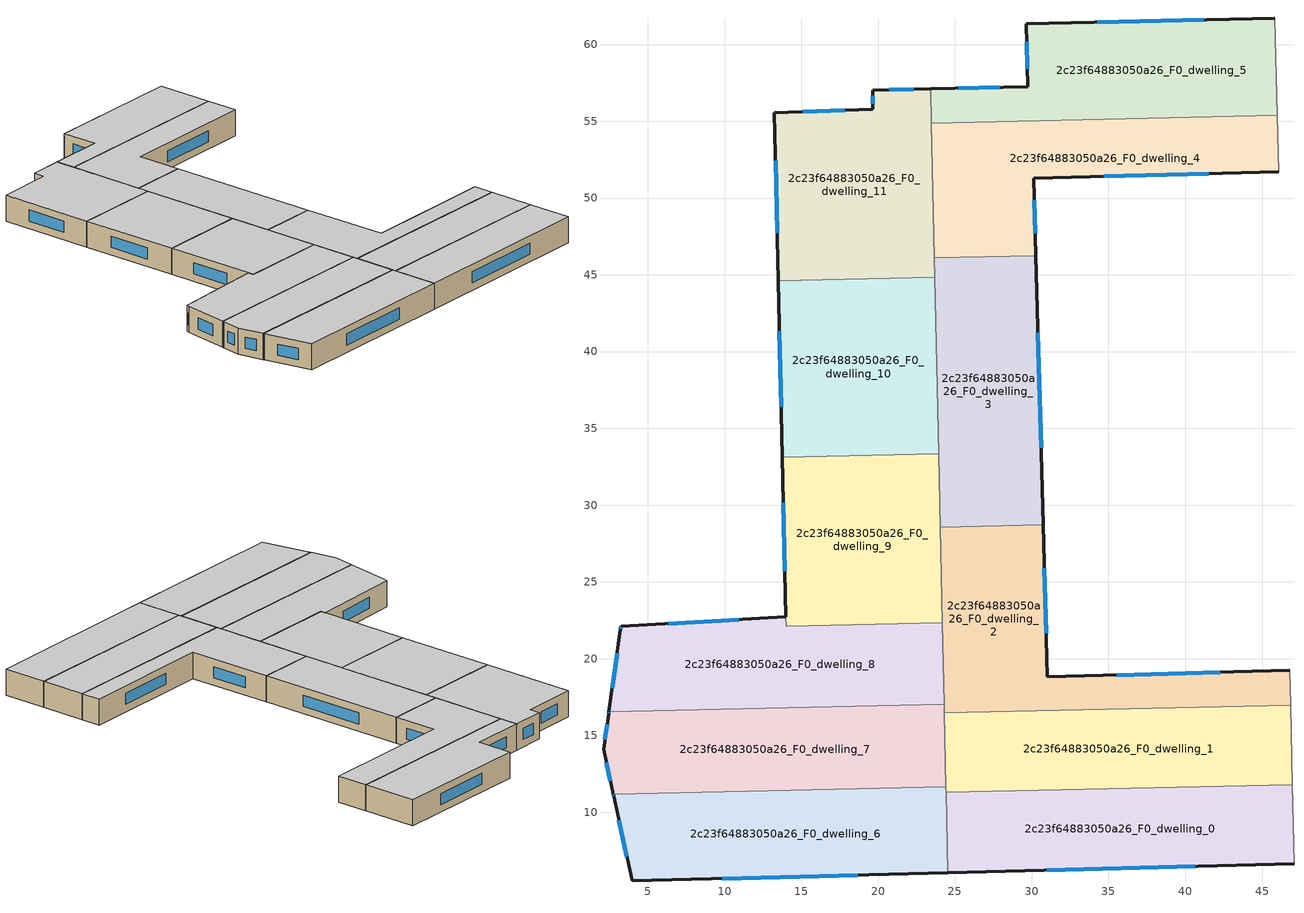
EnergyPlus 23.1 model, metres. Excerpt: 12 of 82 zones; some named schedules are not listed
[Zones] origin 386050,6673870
2c23f64883050a26_F0_dwelling_0
 floor ground (EU_floor_Construction): 46.97,11.78 47.08,6.64 24.53,6.05 24.42,11.28 z0
 wall outside (EU_wall_Construction): 24.53,6.05 47.08,6.64 z0:3
 wall to 2c23f64883050a26_F0_dwelling_1 (EU_wall_Construction): 46.97,11.78 24.42,11.28 z0:3
 wall adiabatic (EU_wall_Construction): 47.08,6.64 46.97,11.78 z0:3
 wall to 2c23f64883050a26_F0_dwelling_6 (EU_wall_Construction): 24.42,11.28 24.53,6.05 z0:3
 window (EU_Window_Construction): 30.98,6.22 40.64,6.47 z0.86:2.14
 ceiling to 2c23f64883050a26_F1_dwelling_0 (EU_floor_Construction): 47.08,6.64 46.97,11.78 24.42,11.28 24.53,6.05 z3
2c23f64883050a26_F0_dwelling_1
 floor ground (EU_floor_Construction): 46.86,16.96 46.97,11.78 24.42,11.28 24.3,16.46 z0
 wall to 2c23f64883050a26_F0_dwelling_2 (EU_wall_Construction): 46.86,16.96 24.3,16.46 z0:3
 wall adiabatic (EU_wall_Construction): 46.97,11.78 46.86,16.96 z0:3
 wall to 2c23f64883050a26_F0_dwelling_7 (EU_wall_Construction): 24.3,16.46 24.41,11.65 z0:3
 wall to 2c23f64883050a26_F0_dwelling_6 (EU_wall_Construction): 24.41,11.65 24.41,11.55 24.42,11.28 z0:3
 ceiling to 2c23f64883050a26_F1_dwelling_1 (EU_floor_Construction): 46.97,11.78 46.86,16.96 24.3,16.46 24.42,11.28 z3
2c23f64883050a26_F0_dwelling_10
 floor ground (EU_floor_Construction): 23.68,44.83 23.93,33.36 13.75,33.13 13.49,44.61 z0
 wall outside (EU_wall_Construction): 13.49,44.61 13.75,33.13 z0:3
 wall to 2c23f64883050a26_F0_dwelling_9 (EU_wall_Construction): 13.75,33.13 23.93,33.36 z0:3
 wall to 2c23f64883050a26_F0_dwelling_11 (EU_wall_Construction): 23.68,44.83 13.49,44.61 z0:3
 wall to 2c23f64883050a26_F0_dwelling_3 (EU_wall_Construction): 23.93,33.36 23.68,44.83 z0:3
 window (EU_Window_Construction): 13.56,41.33 13.67,36.41 z0.86:2.14
 ceiling to 2c23f64883050a26_F1_dwelling_10 (EU_floor_Construction): 23.93,33.36 23.68,44.83 13.49,44.61 13.75,33.13 z3
2c23f64883050a26_F0_dwelling_11
 floor ground (EU_floor_Construction): 23.41,57.12 23.68,44.83 13.49,44.61 13.24,55.56 19.66,55.79 19.63,57.04 z0
 wall outside (EU_wall_Construction): 23.41,57.12 19.63,57.04 19.66,55.79 13.24,55.56 13.49,44.61 z0:3
 wall to 2c23f64883050a26_F0_dwelling_4 (EU_wall_Construction): 23.65,46.11 23.46,54.88 z0:3
 wall to 2c23f64883050a26_F0_dwelling_5 (EU_wall_Construction): 23.46,54.88 23.41,57.12 z0:3
 wall to 2c23f64883050a26_F0_dwelling_3 (EU_wall_Construction): 23.68,44.84 23.65,46.11 z0:3
 window (EU_Window_Construction): 13.31,52.43 13.42,47.74 / 17.83,55.72 15.07,55.63 / 19.64,56.68 19.65,56.14 / 22.33,57.1 20.71,57.06 z0.86:2.14
 ceiling to 2c23f64883050a26_F1_dwelling_11 (EU_floor_Construction): 23.68,44.83 23.41,57.12 19.63,57.04 19.66,55.79 13.24,55.56 13.49,44.61 z3
2c23f64883050a26_F0_dwelling_2
 floor ground (EU_floor_Construction): 46.81,19.25 46.86,16.96 24.3,16.46 24.04,28.57 30.75,28.71 31.02,18.81 z0
 wall outside (EU_wall_Construction): 46.81,19.25 31.02,18.81 30.75,28.71 z0:3
 wall to 2c23f64883050a26_F0_dwelling_3 (EU_wall_Construction): 30.75,28.71 24.04,28.57 z0:3
 wall adiabatic (EU_wall_Construction): 46.86,16.96 46.81,19.25 z0:3
 wall to 2c23f64883050a26_F0_dwelling_9 (EU_wall_Construction): 24.04,28.57 24.17,22.33 z0:3
 wall to 2c23f64883050a26_F0_dwelling_8 (EU_wall_Construction): 24.18,22.33 24.29,17.02 z0:3
 wall to 2c23f64883050a26_F0_dwelling_7 (EU_wall_Construction): 24.29,17.02 24.29,16.87 / 24.3,16.87 24.3,16.46 z0:3
 window (EU_Window_Construction): 30.94,21.64 30.83,25.88 / 42.3,19.12 35.53,18.93 z0.86:2.14
 ceiling to 2c23f64883050a26_F1_dwelling_2 (EU_floor_Construction): 46.86,16.96 46.81,19.25 31.02,18.81 30.75,28.71 24.04,28.57 24.3,16.46 z3
2c23f64883050a26_F0_dwelling_3
 floor ground (EU_floor_Construction): 30.27,46.25 30.75,28.71 24.04,28.57 23.65,46.11 z0
 wall outside (EU_wall_Construction): 30.75,28.71 30.27,46.25 z0:3
 wall to 2c23f64883050a26_F0_dwelling_4 (EU_wall_Construction): 30.27,46.25 23.65,46.11 z0:3
 wall to 2c23f64883050a26_F0_dwelling_9 (EU_wall_Construction): 23.93,33.36 24.04,28.57 z0:3
 window (EU_Window_Construction): 30.61,33.72 30.41,41.24 z0.86:2.14
 ceiling to 2c23f64883050a26_F1_dwelling_3 (EU_floor_Construction): 30.75,28.71 30.27,46.25 23.65,46.11 24.04,28.57 z3
2c23f64883050a26_F0_dwelling_4
 floor ground (EU_floor_Construction): 45.99,55.38 46.09,51.7 30.13,51.31 30.27,46.25 23.65,46.11 23.46,54.88 z0
 wall outside (EU_wall_Construction): 30.27,46.25 30.13,51.31 46.09,51.7 z0:3
 wall to 2c23f64883050a26_F0_dwelling_5 (EU_wall_Construction): 45.99,55.38 23.46,54.88 z0:3
 wall adiabatic (EU_wall_Construction): 46.09,51.7 45.99,55.38 z0:3
 window (EU_Window_Construction): 34.69,51.42 41.53,51.59 / 30.23,47.7 30.17,49.86 z0.86:2.14
 ceiling to 2c23f64883050a26_F1_dwelling_4 (EU_floor_Construction): 46.09,51.7 45.99,55.38 23.46,54.88 23.65,46.11 30.27,46.25 30.13,51.31 z3
2c23f64883050a26_F0_dwelling_5
 floor ground (EU_floor_Construction): 45.82,61.73 45.99,55.38 23.46,54.88 23.41,57.12 29.73,57.26 29.63,61.36 z0
 wall outside (EU_wall_Construction): 45.82,61.73 29.63,61.36 29.73,57.26 23.41,57.12 z0:3
 wall adiabatic (EU_wall_Construction): 45.99,55.38 45.82,61.73 z0:3
 window (EU_Window_Construction): 41.2,61.62 34.26,61.47 / 27.92,57.22 25.21,57.16 / 29.66,60.19 29.7,58.43 z0.86:2.14
 ceiling to 2c23f64883050a26_F1_dwelling_5 (EU_floor_Construction): 45.99,55.38 45.82,61.73 29.63,61.36 29.73,57.26 23.41,57.12 23.46,54.88 z3
2c23f64883050a26_F0_dwelling_6
 floor ground (EU_floor_Construction): 24.41,11.65 24.41,11.55 24.53,6.05 3.97,5.52 2.76,11.07 2.74,11.17 z0
 wall outside (EU_wall_Construction): 2.74,11.17 2.76,11.07 3.97,5.52 24.53,6.05 z0:3
 wall to 2c23f64883050a26_F0_dwelling_7 (EU_wall_Construction): 24.41,11.65 2.74,11.17 z0:3
 window (EU_Window_Construction): 2.75,11.14 2.76,11.1 / 9.85,5.67 18.66,5.9 / 3.11,9.48 3.63,7.1 z0.86:2.14
 ceiling to 2c23f64883050a26_F1_dwelling_6 (EU_floor_Construction): 24.53,6.05 24.41,11.55 24.41,11.65 2.74,11.17 2.76,11.07 3.97,5.52 z3
2c23f64883050a26_F0_dwelling_7
 floor ground (EU_floor_Construction): 24.29,17.02 24.29,16.87 24.41,11.65 2.74,11.17 2.11,14.09 2.43,16.38 2.44,16.44 2.45,16.54 z0
 wall outside (EU_wall_Construction): 2.45,16.54 2.44,16.44 2.43,16.38 2.11,14.09 2.74,11.17 z0:3
 wall to 2c23f64883050a26_F0_dwelling_8 (EU_wall_Construction): 24.29,17.02 2.45,16.54 z0:3
 window (EU_Window_Construction): 2.34,15.73 2.2,14.75 / 2.45,16.51 2.44,16.46 / 2.29,13.26 2.56,12.01 z0.86:2.14
 ceiling to 2c23f64883050a26_F1_dwelling_7 (EU_floor_Construction): 24.41,11.65 24.29,16.87 24.29,17.02 2.45,16.54 2.44,16.44 2.43,16.38 2.11,14.09 2.74,11.17 z3
2c23f64883050a26_F0_dwelling_8
 floor ground (EU_floor_Construction): 24.17,22.33 24.29,17.02 2.45,16.54 3.21,21.87 3.25,22.12 13.98,22.72 14,22.1 z0
 wall outside (EU_wall_Construction): 13.98,22.72 3.25,22.12 3.21,21.87 2.45,16.54 z0:3
 wall to 2c23f64883050a26_F0_dwelling_9 (EU_wall_Construction): 24.17,22.33 14,22.1 13.98,22.72 z0:3
 window (EU_Window_Construction): 3.24,22.04 3.22,21.94 / 10.92,22.55 6.31,22.29 / 3,20.34 2.67,18.06 z0.86:2.14
 ceiling to 2c23f64883050a26_F1_dwelling_8 (EU_floor_Construction): 24.29,17.02 24.17,22.33 14,22.1 13.98,22.72 3.25,22.12 3.21,21.87 2.45,16.54 z3
2c23f64883050a26_F0_dwelling_9
 floor ground (EU_floor_Construction): 23.93,33.36 24.17,22.33 14,22.1 13.75,33.13 z0
 wall outside (EU_wall_Construction): 13.75,33.13 13.98,22.72 z0:3
 window (EU_Window_Construction): 13.81,30.16 13.91,25.69 z0.86:2.14
 ceiling to 2c23f64883050a26_F1_dwelling_9 (EU_floor_Construction): 24.17,22.33 23.93,33.36 13.75,33.13 14,22.1 z3
[Building]
EU S2 Campaign: North Axis=0; Terrain=City; Solar Distribution=FullExterior
[Site:Location]
Helsinki-Vantaa.AP: Latitude=60.317; Longitude=24.963; Time Zone=2; Elevation=54.6
[SizingPeriod:WeatherFileDays]
AnnualSizingPeriod: Begin Month=1; Begin Day of Month=1; End Month=12; End Day of Month=31; Day of Week for Start Day=Monday; Use Weather File Daylight Saving Period=No; Use Weather File Rain and Snow Indicators=No
[MATERIAL]
EU_InternalMass_Material: Roughness=MediumRough; Thickness=0.1; Conductivity=1; Density=1800; Specific Heat=900; Thermal Absorptance=0.9; Solar Absorptance=0.7; Visible Absorptance=0.7
[MATERIAL:NOMASS] Roughness=MediumRough; Thermal Absorptance=0.9; Solar Absorptance=0.7; Visible Absorptance=0.7
Name | Thermal Resistance
EU_wall_NoMass | 1.10183
EU_floor_NoMass | 1.70606
[WINDOWMATERIAL:SIMPLEGLAZINGSYSTEM]
EU_Window_SimpleGlazing: UFactor=3.11035; Solar Heat Gain Coefficient=0.8; Visible Transmittance=0.8
[CONSTRUCTION]
EU_wall_Construction: EU_wall_NoMass
EU_floor_Construction: EU_floor_NoMass
EU_Window_Construction: EU_Window_SimpleGlazing
EU_InternalMass_Construction: EU_InternalMass_Material
[ZONE] Type=1; Multiplier=1; Ceiling Height=autocalculate; Floor Area=autocalculate; Part of Total Floor Area=Yes
Name | Volume
2c23f64883050a26_F0_dwelling_0 | 350.941
2c23f64883050a26_F0_dwelling_1 | 350.982
2c23f64883050a26_F0_dwelling_10 | 350.938
2c23f64883050a26_F0_dwelling_11 | 350.993
2c23f64883050a26_F0_dwelling_2 | 350.953
2c23f64883050a26_F0_dwelling_3 | 350.996
2c23f64883050a26_F0_dwelling_4 | 350.966
2c23f64883050a26_F0_dwelling_5 | 350.961
2c23f64883050a26_F0_dwelling_6 | 357.485
2c23f64883050a26_F0_dwelling_7 | 354.302
2c23f64883050a26_F0_dwelling_8 | 355.071
2c23f64883050a26_F0_dwelling_9 | 336.961
[INTERNALMASS] Construction=EU_InternalMass_Construction
Name | Zone or ZoneList | Surface Area
2c23f64883050a26_F0_dwelling_0_EU_InternalMass | 2c23f64883050a26_F0_dwelling_0 | 116.98
2c23f64883050a26_F0_dwelling_1_EU_InternalMass | 2c23f64883050a26_F0_dwelling_1 | 116.994
2c23f64883050a26_F0_dwelling_2_EU_InternalMass | 2c23f64883050a26_F0_dwelling_2 | 116.985
2c23f64883050a26_F0_dwelling_3_EU_InternalMass | 2c23f64883050a26_F0_dwelling_3 | 116.999
2c23f64883050a26_F0_dwelling_4_EU_InternalMass | 2c23f64883050a26_F0_dwelling_4 | 116.989
2c23f64883050a26_F0_dwelling_5_EU_InternalMass | 2c23f64883050a26_F0_dwelling_5 | 116.987
2c23f64883050a26_F0_dwelling_6_EU_InternalMass | 2c23f64883050a26_F0_dwelling_6 | 119.156
2c23f64883050a26_F0_dwelling_7_EU_InternalMass | 2c23f64883050a26_F0_dwelling_7 | 118.099
2c23f64883050a26_F0_dwelling_8_EU_InternalMass | 2c23f64883050a26_F0_dwelling_8 | 118.36
2c23f64883050a26_F0_dwelling_9_EU_InternalMass | 2c23f64883050a26_F0_dwelling_9 | 112.348
2c23f64883050a26_F0_dwelling_10_EU_InternalMass | 2c23f64883050a26_F0_dwelling_10 | 116.98
2c23f64883050a26_F0_dwelling_11_EU_InternalMass | 2c23f64883050a26_F0_dwelling_11 | 117.001
[OTHEREQUIPMENT] Fuel Type=Electricity; Design Level Calculation Method=Watts/Area; Power per Zone Floor Area=1; Fraction Latent=0; Fraction Radiant=0; Fraction Lost=0; Carbon Dioxide Generation Rate=0; EndUse Subcategory=EU_Step8_InternalGains
Name | Zone or ZoneList or Space or SpaceList | Schedule
EU_Step8_InternalGain_2c23f64883050a26_F0_dwelling_0_f000 | 2c23f64883050a26_F0_dwelling_0 | EU_Step8_GainSchedule_2c23f64883050a26_F0_dwelling_0_f000
EU_Step8_InternalGain_2c23f64883050a26_F0_dwelling_1_f000 | 2c23f64883050a26_F0_dwelling_1 | EU_Step8_GainSchedule_2c23f64883050a26_F0_dwelling_1_f000
EU_Step8_InternalGain_2c23f64883050a26_F0_dwelling_2_f000 | 2c23f64883050a26_F0_dwelling_2 | EU_Step8_GainSchedule_2c23f64883050a26_F0_dwelling_2_f000
EU_Step8_InternalGain_2c23f64883050a26_F0_dwelling_3_f000 | 2c23f64883050a26_F0_dwelling_3 | EU_Step8_GainSchedule_2c23f64883050a26_F0_dwelling_3_f000
EU_Step8_InternalGain_2c23f64883050a26_F0_dwelling_4_f000 | 2c23f64883050a26_F0_dwelling_4 | EU_Step8_GainSchedule_2c23f64883050a26_F0_dwelling_4_f000
EU_Step8_InternalGain_2c23f64883050a26_F0_dwelling_5_f000 | 2c23f64883050a26_F0_dwelling_5 | EU_Step8_GainSchedule_2c23f64883050a26_F0_dwelling_5_f000
EU_Step8_InternalGain_2c23f64883050a26_F0_dwelling_6_f000 | 2c23f64883050a26_F0_dwelling_6 | EU_Step8_GainSchedule_2c23f64883050a26_F0_dwelling_6_f000
EU_Step8_InternalGain_2c23f64883050a26_F0_dwelling_7_f000 | 2c23f64883050a26_F0_dwelling_7 | EU_Step8_GainSchedule_2c23f64883050a26_F0_dwelling_7_f000
EU_Step8_InternalGain_2c23f64883050a26_F0_dwelling_8_f000 | 2c23f64883050a26_F0_dwelling_8 | EU_Step8_GainSchedule_2c23f64883050a26_F0_dwelling_8_f000
EU_Step8_InternalGain_2c23f64883050a26_F0_dwelling_9_f000 | 2c23f64883050a26_F0_dwelling_9 | EU_Step8_GainSchedule_2c23f64883050a26_F0_dwelling_9_f000
EU_Step8_InternalGain_2c23f64883050a26_F0_dwelling_10_f000 | 2c23f64883050a26_F0_dwelling_10 | EU_Step8_GainSchedule_2c23f64883050a26_F0_dwelling_10_f000
EU_Step8_InternalGain_2c23f64883050a26_F0_dwelling_11_f000 | 2c23f64883050a26_F0_dwelling_11 | EU_Step8_GainSchedule_2c23f64883050a26_F0_dwelling_11_f000
[ZONEVENTILATION:DESIGNFLOWRATE] Schedule=EU_AlwaysOn; Design Flow Rate Calculation Method=AirChanges/Hour; Air Changes per Hour=0.756316; Ventilation Type=Natural; Fan Pressure Rise=0; Fan Total Efficiency=1; Constant Term Coefficient=1; Temperature Term Coefficient=0; Velocity Term Coefficient=0; Velocity Squared Term Coefficient=0; Minimum Indoor Temperature=-100; Maximum Indoor Temperature=100; Delta Temperature=-100; Minimum Outdoor Temperature=-100; Maximum Outdoor Temperature=100; Maximum Wind Speed=40
Name | Zone or ZoneList or Space or SpaceList
EU_ConstantAir_2c23f64883050a26_F0_dwelling_0 | 2c23f64883050a26_F0_dwelling_0
EU_ConstantAir_2c23f64883050a26_F0_dwelling_1 | 2c23f64883050a26_F0_dwelling_1
EU_ConstantAir_2c23f64883050a26_F0_dwelling_2 | 2c23f64883050a26_F0_dwelling_2
EU_ConstantAir_2c23f64883050a26_F0_dwelling_3 | 2c23f64883050a26_F0_dwelling_3
EU_ConstantAir_2c23f64883050a26_F0_dwelling_4 | 2c23f64883050a26_F0_dwelling_4
EU_ConstantAir_2c23f64883050a26_F0_dwelling_5 | 2c23f64883050a26_F0_dwelling_5
EU_ConstantAir_2c23f64883050a26_F0_dwelling_6 | 2c23f64883050a26_F0_dwelling_6
EU_ConstantAir_2c23f64883050a26_F0_dwelling_7 | 2c23f64883050a26_F0_dwelling_7
EU_ConstantAir_2c23f64883050a26_F0_dwelling_8 | 2c23f64883050a26_F0_dwelling_8
EU_ConstantAir_2c23f64883050a26_F0_dwelling_9 | 2c23f64883050a26_F0_dwelling_9
EU_ConstantAir_2c23f64883050a26_F0_dwelling_10 | 2c23f64883050a26_F0_dwelling_10
EU_ConstantAir_2c23f64883050a26_F0_dwelling_11 | 2c23f64883050a26_F0_dwelling_11
[HVACTEMPLATE:THERMOSTAT] Constant Heating Setpoint=20; Constant Cooling Setpoint=50
EU_HeatOnly_2c23f64883050a26_F0_dwelling_0; EU_HeatOnly_2c23f64883050a26_F0_dwelling_1; EU_HeatOnly_2c23f64883050a26_F0_dwelling_2; EU_HeatOnly_2c23f64883050a26_F0_dwelling_3; EU_HeatOnly_2c23f64883050a26_F0_dwelling_4; EU_HeatOnly_2c23f64883050a26_F0_dwelling_5; EU_HeatOnly_2c23f64883050a26_F0_dwelling_6; EU_HeatOnly_2c23f64883050a26_F0_dwelling_7; EU_HeatOnly_2c23f64883050a26_F0_dwelling_8; EU_HeatOnly_2c23f64883050a26_F0_dwelling_9; EU_HeatOnly_2c23f64883050a26_F0_dwelling_10; EU_HeatOnly_2c23f64883050a26_F0_dwelling_11; EU_HeatOnly_2c23f64883050a26_F1_dwelling_0; EU_HeatOnly_2c23f64883050a26_F1_dwelling_1; EU_HeatOnly_2c23f64883050a26_F1_dwelling_2; EU_HeatOnly_2c23f64883050a26_F1_dwelling_3; EU_HeatOnly_2c23f64883050a26_F1_dwelling_4; EU_HeatOnly_2c23f64883050a26_F1_dwelling_5; EU_HeatOnly_2c23f64883050a26_F1_dwelling_6; EU_HeatOnly_2c23f64883050a26_F1_dwelling_7; EU_HeatOnly_2c23f64883050a26_F1_dwelling_8; EU_HeatOnly_2c23f64883050a26_F1_dwelling_9; EU_HeatOnly_2c23f64883050a26_F1_dwelling_10; EU_HeatOnly_2c23f64883050a26_F1_dwelling_11; EU_HeatOnly_2c23f64883050a26_F2_dwelling_0; EU_HeatOnly_2c23f64883050a26_F2_dwelling_1; EU_HeatOnly_2c23f64883050a26_F2_dwelling_2; EU_HeatOnly_2c23f64883050a26_F2_dwelling_3; EU_HeatOnly_2c23f64883050a26_F2_dwelling_4; EU_HeatOnly_2c23f64883050a26_F2_dwelling_5; EU_HeatOnly_2c23f64883050a26_F2_dwelling_6; EU_HeatOnly_2c23f64883050a26_F2_dwelling_7; EU_HeatOnly_2c23f64883050a26_F2_dwelling_8; EU_HeatOnly_2c23f64883050a26_F2_dwelling_9; EU_HeatOnly_2c23f64883050a26_F2_dwelling_10; EU_HeatOnly_2c23f64883050a26_F2_dwelling_11; EU_HeatOnly_2c23f64883050a26_F3_dwelling_0; EU_HeatOnly_2c23f64883050a26_F3_dwelling_1; EU_HeatOnly_2c23f64883050a26_F3_dwelling_2; EU_HeatOnly_2c23f64883050a26_F3_dwelling_3; EU_HeatOnly_2c23f64883050a26_F3_dwelling_4; EU_HeatOnly_2c23f64883050a26_F3_dwelling_5; EU_HeatOnly_2c23f64883050a26_F3_dwelling_6; EU_HeatOnly_2c23f64883050a26_F3_dwelling_7; EU_HeatOnly_2c23f64883050a26_F3_dwelling_8; EU_HeatOnly_2c23f64883050a26_F3_dwelling_9; EU_HeatOnly_2c23f64883050a26_F3_dwelling_10; EU_HeatOnly_2c23f64883050a26_F3_dwelling_11; EU_HeatOnly_2c23f64883050a26_F4_dwelling_0; EU_HeatOnly_2c23f64883050a26_F4_dwelling_1; EU_HeatOnly_2c23f64883050a26_F4_dwelling_2; EU_HeatOnly_2c23f64883050a26_F4_dwelling_3; EU_HeatOnly_2c23f64883050a26_F4_dwelling_4; EU_HeatOnly_2c23f64883050a26_F4_dwelling_5; EU_HeatOnly_2c23f64883050a26_F4_dwelling_6; EU_HeatOnly_2c23f64883050a26_F4_dwelling_7; EU_HeatOnly_2c23f64883050a26_F4_dwelling_8; EU_HeatOnly_2c23f64883050a26_F4_dwelling_9; EU_HeatOnly_2c23f64883050a26_F4_dwelling_10; EU_HeatOnly_2c23f64883050a26_F4_dwelling_11; EU_HeatOnly_2c23f64883050a26_F5_dwelling_0; EU_HeatOnly_2c23f64883050a26_F5_dwelling_1; EU_HeatOnly_2c23f64883050a26_F5_dwelling_2; EU_HeatOnly_2c23f64883050a26_F5_dwelling_3; EU_HeatOnly_2c23f64883050a26_F5_dwelling_4; EU_HeatOnly_2c23f64883050a26_F5_dwelling_5; EU_HeatOnly_2c23f64883050a26_F5_dwelling_6; EU_HeatOnly_2c23f64883050a26_F5_dwelling_7; EU_HeatOnly_2c23f64883050a26_F5_dwelling_8; EU_HeatOnly_2c23f64883050a26_F5_dwelling_9; EU_HeatOnly_2c23f64883050a26_F5_dwelling_10; EU_HeatOnly_2c23f64883050a26_F6_dwelling_0; EU_HeatOnly_2c23f64883050a26_F6_dwelling_1; EU_HeatOnly_2c23f64883050a26_F6_dwelling_2; EU_HeatOnly_2c23f64883050a26_F6_dwelling_3; EU_HeatOnly_2c23f64883050a26_F6_dwelling_4; EU_HeatOnly_2c23f64883050a26_F6_dwelling_5; EU_HeatOnly_2c23f64883050a26_F6_dwelling_6; EU_HeatOnly_2c23f64883050a26_F6_dwelling_7; EU_HeatOnly_2c23f64883050a26_F6_dwelling_8; EU_HeatOnly_2c23f64883050a26_F6_dwelling_9; EU_HeatOnly_2c23f64883050a26_F6_dwelling_10
